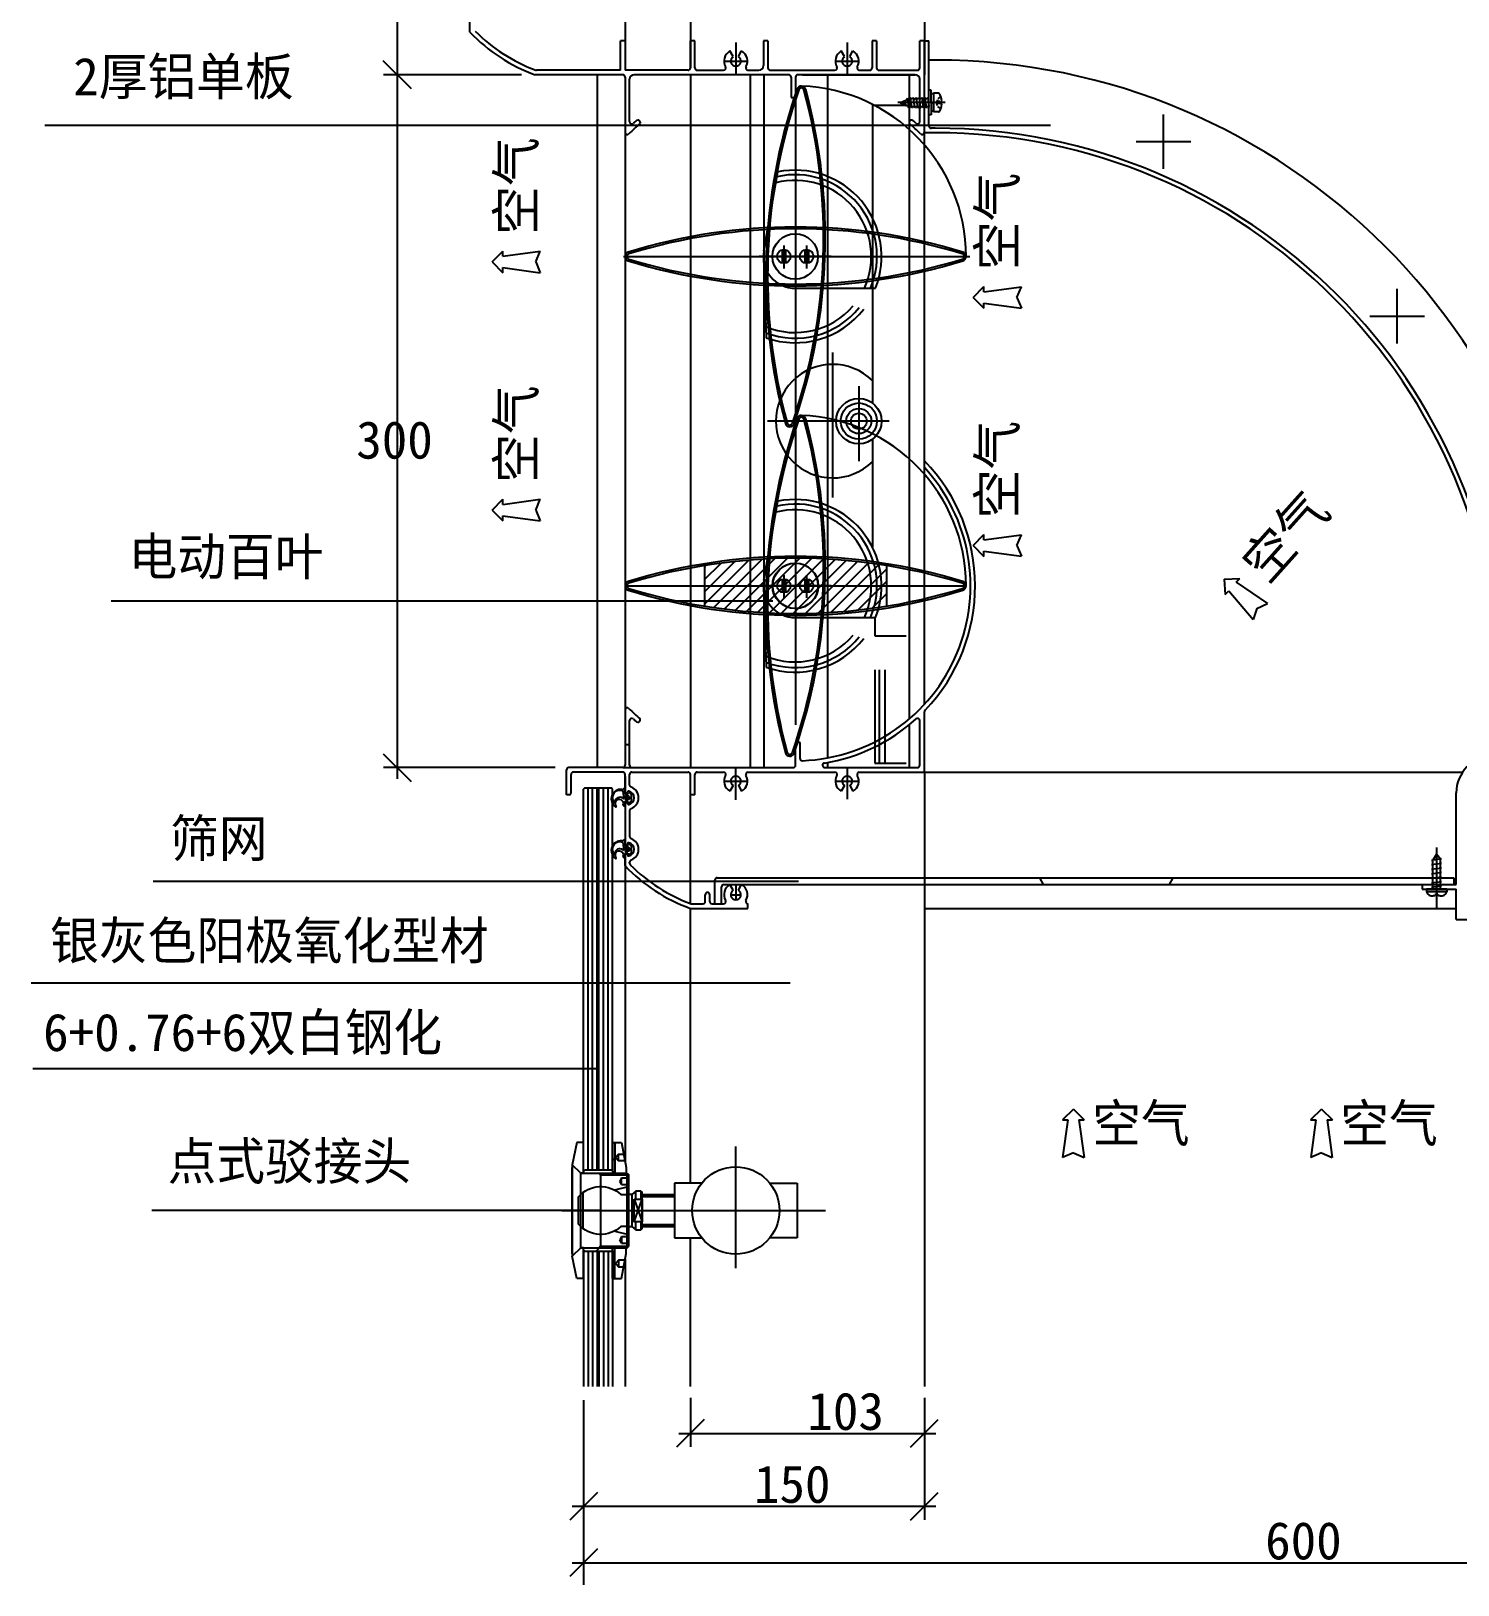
# Model space of a CAD drawing. Header units: metres. Extents: x 6409 to 8198, y 3492 to 5058.
# Drawn here: x 6409 to 7037, y 3493 to 4177 of the extents above; entities that cross this region are included whole.
import ezdxf

# ---------------------------------------------------------------- set-up
doc = ezdxf.new("R2010")
doc.units = ezdxf.units.M
for name, color, linetype in [('1', 1, 'Continuous'), ('10', 1, 'Continuous'), ('4', 4, 'Continuous'), ('6', 6, 'Continuous'), ('CASTFIX', 1, 'Continuous'), ('H', 4, 'Continuous'), ('点划线', 1, 'Continuous'), ('虚线', 5, 'Continuous')]:
    doc.layers.add(name, color=color, linetype=linetype)

# ---------------------------------------------------------------- blocks, each defined once
blk = doc.blocks.new('_ArchTick')
at = {"color": 0, "linetype": 'ByBlock'}
blk.add_lwpolyline([(-0.5, -0.5), (0.5, 0.5)], dxfattribs=at)

msp = doc.modelspace()

# ---------------------------------------------------------------- hatches: boundary and pattern name
h = msp.add_hatch()
h.set_pattern_fill('HEX', scale=15)
h.paths.add_polyline_path([(7034.8, 3801.24), (7034.8, 3804.24), (6710.47, 3804.24, 0.41), (6709.47, 3803.24), (6709.47, 3792.77), (6712.47, 3792.77), (6712.47, 3800.24, -0.41), (6713.47, 3801.24)])
at = {"layer": '1'}
h = msp.add_hatch(dxfattribs=at)
h.set_pattern_fill('ANSI31', scale=10)
h.paths.add_polyline_path([(6671.96, 3862.77), (6668.96, 3862.77, -0.41), (6669.96, 3861.77), (6669.96, 3857.77), (6672.96, 3857.77, -0.41), (6671.96, 3858.77)])
h = msp.add_hatch(dxfattribs=at)
h.set_pattern_fill('ANSI31', scale=10)
h.paths.add_polyline_path([(6671.96, 3857.51), (6668.96, 3857.51, -0.41), (6669.96, 3856.51), (6669.96, 3852.51), (6672.96, 3852.51, -0.41), (6671.96, 3853.51)])
h = msp.add_hatch(dxfattribs=at)
h.set_pattern_fill('ANSI38', scale=6)
h.paths.add_polyline_path([(6664.46, 3674.17), (6665.46, 3674.17), (6665.46, 3687.77), (6664.46, 3687.77)])
h = msp.add_hatch(dxfattribs=at)
h.set_pattern_fill('ANSI38', scale=6)
h.paths.add_polyline_path([(6651.7, 3674.17), (6651.7, 3675.67, 1), (6652.2, 3675.67), (6664.46, 3675.67), (6664.46, 3674.17)])
h = msp.add_hatch(dxfattribs=at)
h.set_pattern_fill('ANSI38', scale=6)
h.paths.add_polyline_path([(6651.7, 3641.37), (6651.7, 3639.87, -1), (6652.2, 3639.87), (6664.25, 3639.87), (6664.25, 3641.37)])
h = msp.add_hatch(dxfattribs=at)
h.set_pattern_fill('ANSI38', scale=6)
h.paths.add_polyline_path([(6664.46, 3627.77), (6665.46, 3627.77), (6665.46, 3641.37), (6664.46, 3641.37)])
h = msp.add_hatch(dxfattribs=at)
h.set_pattern_fill('ANSI38', scale=6)
h.paths.add_polyline_path([(6664.46, 3627.77), (6665.46, 3627.77), (6665.46, 3641.37), (6664.46, 3641.37)])
at = {"layer": 'H'}
h = msp.add_hatch(dxfattribs=at)
h.set_pattern_fill('ANSI31', scale=1.2)
h.paths.add_polyline_path([(6785, 3941.33, 0.05), (6745, 3944.97), (6745, 3932.77), (6785, 3932.77)])
h.paths.add_polyline_path([(6785, 3932.77), (6745, 3932.77), (6745, 3920.57, 0.05), (6785, 3924.2)])
h.paths.add_polyline_path([(6745, 3944.97, 0.05), (6705, 3941.33), (6705, 3932.77), (6745, 3932.77)])
h.paths.add_polyline_path([(6745, 3932.77), (6705, 3932.77), (6705, 3924.2, 0.05), (6745, 3920.57)])

# ---------------------------------------------------------------- linework, layer by layer
for p, q in [((6717.58, 4165.73), (6716.13, 4168.24)), ((6718.7, 4171.94), (6718.7, 4157.77)), ((6719.83, 4165.73), (6721.28, 4168.24)), ((6730.87, 4172.77), (6730.87, 4161.77)), ((6732.87, 4172.77), (6732.87, 4160.77)), ((6766.58, 4165.73), (6765.13, 4168.24)), ((6767.7, 4171.94), (6767.7, 4157.77)), ((6768.83, 4165.73), (6770.28, 4168.24)), ((6701.7, 4159.77), (6713.34, 4159.77)), ((6713.55, 4163.77), (6723.85, 4163.77)), ((6724.07, 4159.77), (6728.87, 4159.77)), ((6762.55, 4163.77), (6772.85, 4163.77)), ((6725, 4157.77), (6725, 3852.77)), ((6731, 4157.77), (6731, 3852.77)), ((6743, 4156.77), (6743, 4147.77)), ((6759, 4157.77), (6759, 3857.01)), ((6795, 4157.77), (6795, 3874.15)), ((6745, 4146.95), (6745, 3871.58)), ((6778.85, 4144.41), (6778.85, 4013.27)), ((6778.85, 4144.41), (6793.65, 4144.41)), ((6906.95, 4116.34), (6906.95, 4140.34)), ((6894.95, 4128.34), (6918.95, 4128.34)), ((6731.07, 4080.2), (6737.2, 4114.99)), ((6669.3, 4077.77), (6821.75, 4077.77)), ((6727.75, 4077.77), (6788.26, 4077.77)), ((6760.71, 4077.77), (6729, 4077.77)), ((6730.86, 4077.28), (6732.1, 4041.97)), ((6739.05, 4080.27), (6739.05, 4075.26)), ((6739.85, 4082.53), (6739.85, 4072.52)), ((6740.65, 4080.27), (6740.65, 4075.26)), ((6749.05, 4080.27), (6749.05, 4075.26)), ((6749.85, 4082.53), (6749.85, 4072.52)), ((6750.65, 4080.27), (6750.65, 4075.26)), ((6744.85, 4063.77), (6780.18, 4063.77)), ((7009.81, 4039.49), (7009.81, 4063.49)), ((6997.81, 4051.49), (7021.81, 4051.49)), ((6761.35, 3971.63), (6761.35, 4035.56)), ((6772.85, 4020.74), (6772.85, 3987.61)), ((6786.19, 4005.27), (6732.71, 4005.27)), ((6778.85, 3997.27), (6778.85, 3949.74)), ((6731.07, 3935.2), (6737.2, 3969.99)), ((6705, 3941.73), (6705, 3923.8)), ((6785, 3941.73), (6785, 3923.8)), ((6739.05, 3935.27), (6739.05, 3930.26)), ((6739.85, 3937.53), (6739.85, 3927.52)), ((6740.65, 3935.27), (6740.65, 3930.26)), ((6749.05, 3935.27), (6749.05, 3930.26)), ((6749.85, 3937.53), (6749.85, 3927.52)), ((6750.65, 3935.27), (6750.65, 3930.26)), ((6670, 3932.77), (6820, 3932.77)), ((6727.75, 3932.77), (6788.26, 3932.77)), ((6760.71, 3932.77), (6729, 3932.77)), ((6730.86, 3932.28), (6732.1, 3896.97)), ((6744.85, 3918.77), (6780.18, 3918.77)), ((6779.85, 3918.77), (6779.85, 3910.77)), ((6779.85, 3910.77), (6793.65, 3910.77)), ((6779.85, 3895.77), (6779.85, 3854.77)), ((6781.85, 3895.77), (6781.85, 3854.77)), ((6784.35, 3895.77), (6784.35, 3854.77)), ((6795, 3871.55), (6795, 3852.77)), ((6718.7, 3838.59), (6718.7, 3852.77)), ((6759, 3854.97), (6759, 3852.77)), ((6767.7, 3852.97), (6767.7, 3838.79)), ((6779.85, 3854.77), (6793.65, 3854.77)), ((6713.55, 3846.76), (6723.85, 3846.76)), ((6717.58, 3844.81), (6716.13, 3842.3)), ((6719.83, 3844.81), (6721.28, 3842.3)), ((6762.55, 3846.76), (6772.85, 3846.76)), ((6766.58, 3844.81), (6765.13, 3842.3)), ((6768.83, 3844.81), (6770.28, 3842.3)), ((6801.7, 3850.77), (7038.65, 3850.77)), ((6669.11, 3842.11), (6669.31, 3839.41)), ((6669.76, 3841.5), (6669.85, 3842.52)), ((6669.96, 3839.81), (6669.96, 3839.1)), ((6669.98, 3841.14), (6670.58, 3840.84)), ((6669.98, 3837.76), (6670.58, 3838.06)), ((6670.07, 3841.32), (6670.67, 3841.02)), ((6670.07, 3837.58), (6670.67, 3837.88)), ((6671.56, 3840.21), (6670.36, 3840.21)), ((6671.56, 3838.7), (6670.36, 3838.7)), ((6671.4, 3839.45), (6670.4, 3839.45)), ((6670.96, 3841.2), (6670.96, 3841.87)), ((6670.96, 3839.61), (6670.96, 3839.25)), ((6670.96, 3837.71), (6670.96, 3837.03)), ((6671.26, 3841.29), (6671.47, 3841.51)), ((6671.26, 3837.61), (6671.47, 3837.4)), ((6671.75, 3841.63), (6671.83, 3841.63)), ((6671.96, 3839.1), (6671.96, 3839.81)), ((6672.11, 3841.51), (6672.65, 3840.97)), ((6672.11, 3837.4), (6672.65, 3837.93)), ((6672.76, 3838.22), (6672.76, 3840.69)), ((6669.73, 3835.95), (6669.74, 3835.95)), ((6669.76, 3837.41), (6669.93, 3836.18)), ((6671.75, 3837.28), (6671.83, 3837.28)), ((6669.11, 3819.43), (6669.31, 3816.72)), ((6669.76, 3818.81), (6669.85, 3819.84)), ((6669.96, 3817.12), (6669.96, 3816.41)), ((6669.98, 3818.46), (6670.58, 3818.16)), ((6670.07, 3818.63), (6670.67, 3818.33)), ((6671.56, 3817.52), (6670.36, 3817.52)), ((6670.96, 3818.51), (6670.96, 3819.18)), ((6671.26, 3818.61), (6671.47, 3818.82)), ((6671.75, 3818.94), (6671.83, 3818.94)), ((6671.96, 3816.41), (6671.96, 3817.12)), ((6672.11, 3818.82), (6672.65, 3818.29)), ((6672.76, 3815.53), (6672.76, 3818)), ((6669.73, 3813.27), (6669.74, 3813.27)), ((6669.76, 3814.72), (6669.93, 3813.49)), ((6669.96, 3809.48), (6669.96, 3814.72)), ((6669.98, 3815.08), (6670.58, 3815.38)), ((6670.07, 3814.9), (6670.67, 3815.2)), ((6671.56, 3816.01), (6670.36, 3816.01)), ((6671.4, 3816.77), (6670.4, 3816.77)), ((6670.96, 3816.92), (6670.96, 3816.57)), ((6670.96, 3815.02), (6670.96, 3814.35)), ((6671.26, 3814.92), (6671.47, 3814.71)), ((6671.75, 3814.59), (6671.83, 3814.59)), ((6671.96, 3810.7), (6671.96, 3811.14)), ((6672.11, 3814.71), (6672.65, 3815.25)), ((6710.47, 3804.24), (7034.8, 3804.24)), ((7034.8, 3804.24), (7034.8, 3801.24)), ((6705.26, 3793.77), (6705.26, 3796.77)), ((6707.26, 3793.77), (6707.26, 3796.77)), ((6709.47, 3792.77), (6709.47, 3803.24)), ((6712.47, 3792.77), (6712.47, 3800.24)), ((6713.47, 3801.24), (7035.8, 3801.24)), ((6717.58, 3798.73), (6716.13, 3801.24)), ((6716.45, 3796.77), (6720.96, 3796.77)), ((6718.7, 3801.24), (6718.7, 3794.52)), ((6719.83, 3798.73), (6721.28, 3801.24)), ((7020.8, 3801.24), (7020.8, 3799.24)), ((7020.8, 3799.24), (7035.8, 3799.24)), ((6708.26, 3792.77), (6713.34, 3792.77)), ((6724.07, 3790.77), (6724.07, 3792.77)), ((6801.7, 3790.77), (7035.8, 3790.77))]:
    msp.add_line(p, q)
for points in [[(6749.48, 4151.28, 0.74), (6745.66, 4151.42, 0.15), (6740.52, 4004.25, 0.74), (6744.34, 4004.11, 0.15)], [(6748.71, 4151.08, 0.74), (6746.42, 4151.16, 0.15), (6741.3, 4004.46, 0.74), (6743.59, 4004.38, 0.15)], [(6818.63, 4075.85, 0.74), (6818.63, 4079.68, 0.15), (6671.37, 4079.68, 0.74), (6671.37, 4075.85, 0.15)], [(6818.4, 4076.62, 0.74), (6818.4, 4078.91, 0.15), (6671.61, 4078.91, 0.74), (6671.61, 4076.62, 0.15)], [(6749.48, 4006.28, 0.74), (6745.66, 4006.42, 0.15), (6740.52, 3859.25, 0.74), (6744.34, 3859.11, 0.15)], [(6748.71, 4006.08, 0.74), (6746.42, 4006.16, 0.15), (6741.3, 3859.46, 0.74), (6743.59, 3859.38, 0.15)], [(6818.63, 3930.85, 0.74), (6818.63, 3934.68, 0.15), (6671.37, 3934.68, 0.74), (6671.37, 3930.85, 0.15)], [(6818.4, 3931.62, 0.74), (6818.4, 3933.91, 0.15), (6671.61, 3933.91, 0.74), (6671.61, 3931.62, 0.15)]]:
    msp.add_lwpolyline(points, format="xyb", close=True)
for centre, radius in [((6744.85, 4077.77), 10), ((6739.85, 4077.77), 3), ((6749.85, 4077.77), 3), ((6772.85, 4005.27), 10), ((6772.85, 4005.27), 8), ((6772.85, 4005.27), 5.5), ((6772.85, 4005.27), 3.5), ((6744.85, 3932.77), 10), ((6745, 3932.77), 10), ((6739.85, 3932.77), 3), ((6749.85, 3932.77), 3)]:
    msp.add_circle(centre, radius)
for centre, radius, start, end in [((6718.7, 4163.77), 5.15, 120, 209.29), ((6718.7, 4163.77), 5.15, 330.71, 60), ((6767.7, 4163.77), 5.15, 120, 209.29), ((6767.7, 4163.77), 5.15, 330.71, 60), ((6713.34, 4160.77), 1, 270, 29.29), ((6718.7, 4163.77), 2.25, 120, 60), ((6724.07, 4160.77), 1, 150.71, 270), ((6728.87, 4161.77), 2, 270, 0), ((6762.34, 4160.77), 1, 270, 29.29), ((6767.7, 4163.77), 2.25, 120, 60), ((6773.07, 4160.77), 1, 150.71, 270), ((6744.85, 4077.77), 33.5, 335.3, 104.7), ((6744.85, 4077.77), 36, 337.11, 102.89), ((6744.85, 4077.77), 38, 338.38, 101.62), ((6744.85, 4077.77), 14, 170, 270), ((6739.85, 4077.77), 2.63, 72.27, 107.73), ((6749.85, 4077.77), 2.63, 72.27, 107.73), ((6739.85, 4077.77), 2.63, 252.27, 287.73), ((6749.85, 4077.77), 2.63, 252.27, 287.73), ((6744.85, 4077.77), 33.5, 247.3, 319.53), ((6744.85, 4077.77), 36, 249.11, 321.28), ((6744.85, 4077.77), 38, 250.38, 322.5), ((6761.35, 4005.27), 25, 45.57, 314.43), ((6744.85, 3932.77), 36, 337.11, 102.89), ((6744.85, 3932.77), 38, 338.38, 101.62), ((6744.85, 3932.77), 33.5, 335.3, 104.7), ((6744.85, 3932.77), 14, 170, 270), ((6739.85, 3932.77), 2.63, 72.27, 107.73), ((6749.85, 3932.77), 2.63, 72.27, 107.73), ((6739.85, 3932.77), 2.63, 252.27, 287.73), ((6749.85, 3932.77), 2.63, 252.27, 287.73), ((6744.85, 3932.77), 33.5, 247.3, 319.53), ((6744.85, 3932.77), 36, 249.11, 321.28), ((6744.85, 3932.77), 38, 250.38, 322.5), ((6713.34, 3849.77), 1, 330.71, 90), ((6718.7, 3846.76), 5.15, 150.71, 240), ((6718.7, 3846.76), 2.25, 300, 240), ((6718.7, 3846.76), 5.15, 300, 29.29), ((6724.07, 3849.77), 1, 90, 209.29), ((6762.34, 3849.77), 1, 330.71, 90), ((6767.7, 3846.76), 5.15, 150.71, 240), ((6767.7, 3846.76), 2.25, 300, 240), ((6767.7, 3846.76), 5.15, 300, 29.29), ((6773.07, 3849.77), 1, 90, 209.29), ((6668.11, 3838.97), 4.21, 84.47, 236.7), ((6667.66, 3839.42), 3.31, 68.68, 216.46), ((6667.64, 3837.39), 2.29, 53.9, 177.24), ((6667.41, 3836.92), 1.81, 343.01, 224.24), ((6668.69, 3843.62), 0.5, 248.87, 320.91), ((6668.61, 3842.08), 0.5, 4.16, 59.83), ((6669.11, 3839.39), 0.2, 233.14, 4.16), ((6669.47, 3842.99), 0.51, 329.98, 140.91), ((6670.16, 3841.5), 0.4, 180, 243.43), ((6670.16, 3837.41), 0.4, 116.57, 180), ((6670.34, 3842.48), 0.5, 149.98, 175.34), ((6670.16, 3841.5), 0.2, 180, 243.43), ((6670.36, 3839.81), 0.4, 90, 180), ((6670.36, 3839.1), 0.4, 180, 270), ((6670.76, 3841.2), 0.4, 243.43, 346.52), ((6670.76, 3837.71), 0.4, 13.48, 116.57), ((6670.76, 3841.2), 0.2, 243.43, 0), ((6670.76, 3837.71), 0.2, 0, 116.57), ((6671.46, 3841.87), 0.5, 78.32, 180), ((6671.54, 3841.01), 0.4, 135.38, 166.52), ((6671.54, 3837.89), 0.4, 193.48, 224.62), ((6671.75, 3841.23), 0.4, 90, 135.38), ((6670.96, 3839.45), 2.97, 281.68, 78.32), ((6671.56, 3839.81), 0.4, 0, 90), ((6671.56, 3839.1), 0.4, 270, 0), ((6671.83, 3841.23), 0.4, 44.98, 90), ((6670.96, 3839.45), 4.97, 289.58, 70.42), ((6672.36, 3840.69), 0.4, 0, 44.98), ((6672.36, 3838.22), 0.4, 315.02, 0), ((6665.17, 3837.55), 0.2, 209.79, 344.13), ((6665.92, 3835.61), 0.2, 233.32, 12.87), ((6669.57, 3836.35), 0.43, 175.53, 292.18), ((6669.73, 3836.15), 0.2, 270, 7.84), ((6670.16, 3837.41), 0.2, 116.57, 180), ((6671.46, 3837.03), 0.5, 180, 281.68), ((6671.75, 3837.68), 0.4, 224.62, 270), ((6671.83, 3837.68), 0.4, 270, 315.02), ((6672.96, 3833.83), 1, 109.58, 180), ((6668.11, 3816.28), 4.21, 84.47, 236.7), ((6667.66, 3816.73), 3.31, 68.68, 216.46), ((6668.69, 3820.93), 0.5, 248.87, 320.91), ((6668.61, 3819.39), 0.5, 4.16, 59.83), ((6669.47, 3820.3), 0.51, 329.98, 140.91), ((6670.16, 3818.81), 0.4, 180, 243.43), ((6670.34, 3819.8), 0.5, 149.98, 175.34), ((6670.16, 3818.81), 0.2, 180, 243.43), ((6670.36, 3817.12), 0.4, 90, 180), ((6670.76, 3818.51), 0.4, 243.43, 346.52), ((6670.76, 3818.51), 0.2, 243.43, 0), ((6671.46, 3819.18), 0.5, 78.32, 180), ((6671.54, 3818.33), 0.4, 135.38, 166.52), ((6671.75, 3818.54), 0.4, 90, 135.38), ((6670.96, 3816.77), 2.97, 281.68, 78.32), ((6671.56, 3817.12), 0.4, 0, 90), ((6671.83, 3818.54), 0.4, 44.98, 90), ((6670.96, 3816.77), 4.97, 289.58, 70.42), ((6672.36, 3818), 0.4, 0, 44.98), ((6665.17, 3814.86), 0.2, 209.79, 344.13), ((6667.64, 3814.7), 2.29, 53.9, 177.24), ((6667.41, 3814.23), 1.81, 343.01, 224.24), ((6665.92, 3812.92), 0.2, 233.32, 12.87), ((6669.11, 3816.71), 0.2, 233.14, 4.16), ((6669.57, 3813.67), 0.43, 175.53, 292.18), ((6669.73, 3813.47), 0.2, 270, 7.84), ((6670.16, 3814.72), 0.4, 116.57, 180), ((6670.36, 3816.41), 0.4, 180, 270), ((6670.16, 3814.72), 0.2, 116.57, 180), ((6670.76, 3815.02), 0.4, 13.48, 116.57), ((6670.76, 3815.02), 0.2, 0, 116.57), ((6671.46, 3814.35), 0.5, 180, 281.68), ((6671.54, 3815.21), 0.4, 193.48, 224.62), ((6671.75, 3814.99), 0.4, 224.62, 270), ((6671.56, 3816.41), 0.4, 270, 0), ((6671.83, 3814.99), 0.4, 270, 315.02), ((6672.96, 3811.14), 1, 109.58, 180), ((6672.36, 3815.53), 0.4, 315.02, 0), ((6710.47, 3803.24), 1, 90, 180), ((6706.26, 3796.77), 1, 90, 180), ((6706.26, 3796.77), 1, 0, 90), ((6713.47, 3800.24), 1, 90, 180), ((6718.7, 3796.77), 5.15, 120, 209.29), ((6718.7, 3796.77), 2.25, 120, 60), ((6718.7, 3796.77), 5.15, 330.71, 60), ((6704.26, 3793.77), 1, 270, 0), ((6708.26, 3793.77), 1, 180, 270), ((6713.34, 3793.77), 1, 270, 29.29), ((6724.07, 3793.77), 1, 150.71, 270)]:
    msp.add_arc(centre, radius, start, end)
at = {"layer": '1'}
for p, q in [((6669.96, 4355.77), (6669.96, 4159.77)), ((6698.7, 4354.77), (6698.7, 4160.77)), ((6801.7, 4337.77), (6801.7, 4174.77)), ((6601.7, 4176.48), (6601.7, 4247.77)), ((6801.7, 4174.77), (6801.7, 4157.77)), ((6669.96, 4172.77), (6667.96, 4172.77)), ((6667.96, 4159.77), (6667.96, 4172.77)), ((6700.7, 4172.77), (6698.7, 4172.77)), ((6732.87, 4172.77), (6730.87, 4172.77)), ((6780.7, 4172.77), (6778.7, 4172.77)), ((6801.7, 4172.77), (6799.7, 4172.77)), ((6799.7, 4160.77), (6799.7, 4172.77)), ((6801.7, 4172.77), (6803.7, 4172.77)), ((6801.7, 4117.77), (6801.7, 4172.77)), ((6801.7, 4157.77), (6801.7, 4172.77)), ((6803.7, 4135.23), (6803.7, 4172.77)), ((6667.96, 4159.77), (6630.98, 4159.77)), ((6697.7, 4159.77), (6669.96, 4159.77)), ((6733.87, 4159.77), (6762.34, 4159.77)), ((6773.07, 4159.77), (6777.7, 4159.77)), ((6781.7, 4159.77), (6798.7, 4159.77)), ((6806.46, 4164.23), (6803.7, 4164.23)), ((6668.96, 4157.77), (6630.44, 4157.77)), ((6669.96, 4156.77), (6669.96, 3861.76)), ((6671.96, 4137.12), (6671.96, 4155.77)), ((6742, 4157.77), (6673.96, 4157.77)), ((6742, 4157.77), (6673.96, 4157.77)), ((6698.7, 4157.77), (6698.7, 3852.77)), ((6745, 4156.77), (6745, 4149.49)), ((6797.7, 4157.77), (6746, 4157.77)), ((6748, 4157.77), (6797.7, 4157.77)), ((6799.7, 4137.12), (6799.7, 4155.77)), ((6801.7, 3880.61), (6801.7, 4157.77)), ((6743, 4147.77), (6744.43, 4147.77)), ((6745, 4149.49), (6744.43, 4147.77)), ((6676.66, 4136.84), (6676.66, 4136.38)), ((6795, 4136.84), (6795, 4136.38)), ((6806.46, 4132.23), (6801.7, 4132.23)), ((6806.46, 4134.23), (6804.7, 4134.23)), ((6611.4, 4075.34), (6616.19, 4080.14)), ((6616.19, 4077.83), (6616.19, 4080.14)), ((6616.19, 4077.83), (6632.64, 4080.06)), ((6630.66, 4075.34), (6632.64, 4080.06)), ((6611.4, 4075.34), (6616.19, 4070.55)), ((6616.19, 4070.55), (6616.19, 4072.86)), ((6616.19, 4072.86), (6632.64, 4070.62)), ((6630.66, 4075.34), (6632.64, 4070.62)), ((6823.13, 4059.75), (6827.93, 4064.55)), ((6827.93, 4062.24), (6827.93, 4064.55)), ((6827.93, 4062.24), (6844.38, 4064.47)), ((6842.4, 4059.75), (6844.38, 4064.47)), ((6823.13, 4059.75), (6827.93, 4054.96)), ((6827.93, 4057.27), (6844.38, 4055.03)), ((6827.93, 4054.96), (6827.93, 4057.27)), ((6842.4, 4059.75), (6844.38, 4055.03)), ((6611.4, 3966.13), (6616.19, 3970.93)), ((6616.19, 3968.62), (6616.19, 3970.93)), ((6616.19, 3968.62), (6632.64, 3970.85)), ((6630.66, 3966.13), (6632.64, 3970.85)), ((6611.4, 3966.13), (6616.19, 3961.34)), ((6616.19, 3961.34), (6616.19, 3963.65)), ((6616.19, 3963.65), (6632.64, 3961.41)), ((6630.66, 3966.13), (6632.64, 3961.41)), ((6823.13, 3950.54), (6827.93, 3955.34)), ((6827.93, 3953.03), (6827.93, 3955.34)), ((6827.93, 3953.03), (6844.38, 3955.26)), ((6842.4, 3950.54), (6844.38, 3955.26)), ((6823.13, 3950.54), (6827.93, 3945.75)), ((6827.93, 3948.06), (6844.38, 3945.82)), ((6827.93, 3945.75), (6827.93, 3948.06)), ((6842.4, 3950.54), (6844.38, 3945.82)), ((6933.72, 3935.68), (6940.49, 3936.06)), ((6933.72, 3935.68), (6934.1, 3928.91)), ((6938.95, 3934.34), (6940.49, 3936.06)), ((6938.95, 3934.34), (6952.7, 3925.04)), ((6934.1, 3928.91), (6935.64, 3930.63)), ((6935.64, 3930.63), (6946.41, 3918)), ((6948.08, 3922.84), (6946.41, 3918)), ((6948.08, 3922.84), (6952.7, 3925.04)), ((6671.96, 3853.77), (6671.96, 3873.41)), ((6676.66, 3873.69), (6676.66, 3874.15)), ((6799.7, 3853.77), (6799.7, 3873.41)), ((6801.7, 3850.77), (6801.7, 3877.29)), ((6669.96, 3862.77), (6669.96, 3853.77)), ((6671.96, 3862.77), (6669.96, 3862.77)), ((6745, 3861.04), (6746, 3863.77)), ((6745, 3853.77), (6745, 3861.04)), ((6747, 3863.77), (6745.91, 3863.77)), ((6747, 3856.78), (6747, 3863.77)), ((6644.2, 3840.77), (6644.2, 3851.77)), ((6668.96, 3852.77), (6645.2, 3852.77)), ((6668.96, 3852.77), (6672.96, 3852.77)), ((6672.96, 3852.77), (6698.7, 3852.77)), ((6698.7, 3852.77), (6744, 3852.77)), ((6757.87, 3852.77), (6798.7, 3852.77)), ((6646.2, 3841.77), (6646.2, 3849.77)), ((6668.96, 3850.77), (6647.2, 3850.77)), ((6669.96, 3843.77), (6669.96, 3849.77)), ((6669.96, 3843.77), (6669.96, 3848.77)), ((6669.96, 3848.77), (6669.96, 3841.15)), ((6671.96, 3845.08), (6671.96, 3849.77)), ((6672.96, 3850.77), (6697.7, 3850.77)), ((6698.7, 3792.9), (6698.7, 3849.77)), ((6701.7, 3850.77), (6713.34, 3850.77)), ((6724.07, 3850.77), (6762.34, 3850.77)), ((6773.07, 3850.77), (6801.7, 3850.77)), ((6801.7, 3850.77), (6801.7, 3580.22)), ((6645.2, 3840.77), (6644.2, 3840.77)), ((6669.96, 3843.77), (6669.96, 3841.15)), ((6669.96, 3837.75), (6669.96, 3831.81)), ((6669.96, 3837.75), (6669.96, 3818.81)), ((6700.7, 3840.77), (6698.7, 3840.77)), ((7035.8, 3801.24), (7035.8, 3841.61)), ((6671.96, 3833.83), (6671.96, 3822.39)), ((6669.96, 3814.72), (6669.96, 3679.16)), ((6706.26, 3797.77), (6706.26, 3797.77)), ((7035.8, 3785.85), (7035.8, 3799.24)), ((6698.7, 3790.77), (6724.07, 3790.77)), ((6698.7, 3669.77), (6698.7, 3790.77)), ((6699.06, 3792.77), (6704.26, 3792.77)), ((7035.8, 3785.85), (7050.65, 3785.85)), ((6867.27, 3702.42), (6862.47, 3697.62)), ((6867.27, 3702.42), (6872.06, 3697.62)), ((6976.48, 3702.42), (6971.68, 3697.62)), ((6976.48, 3702.42), (6981.27, 3697.62)), ((6862.47, 3697.62), (6864.78, 3697.62)), ((6864.78, 3697.62), (6862.55, 3681.17)), ((6869.75, 3697.62), (6871.99, 3681.17)), ((6869.75, 3697.62), (6872.06, 3697.62)), ((6971.68, 3697.62), (6973.99, 3697.62)), ((6973.99, 3697.62), (6971.76, 3681.17)), ((6978.97, 3697.62), (6981.2, 3681.17)), ((6978.97, 3697.62), (6981.27, 3697.62)), ((6867.27, 3683.15), (6862.55, 3681.17)), ((6867.27, 3683.15), (6871.99, 3681.17)), ((6976.48, 3683.15), (6971.76, 3681.17)), ((6976.48, 3683.15), (6981.2, 3681.17)), ((6698.7, 3580.22), (6698.7, 3645.77)), ((6669.96, 3636.37), (6669.96, 3580.22))]:
    msp.add_line(p, q, dxfattribs=at)
msp.add_circle((6718.7, 3657.77), 19.21, dxfattribs=at)
for centre, radius, start, end in [((6656.17, 4228.7), 75.46, 223.8, 250.07), ((6656.17, 4228.7), 73.46, 224.74, 249.65), ((6630.98, 4160.77), 1, 249.65, 270), ((6697.7, 4160.77), 1, 270, 0), ((6701.7, 4160.77), 1, 180, 270), ((6733.87, 4160.77), 1, 180, 270), ((6777.7, 4160.77), 1, 270, 0), ((6781.7, 4160.77), 1, 180, 270), ((6798.7, 4160.77), 1, 270, 0), ((6806.46, 3884.23), 280, 0, 90), ((6668.96, 4156.77), 1, 0, 90), ((6673.96, 4155.77), 2, 90, 180), ((6742, 4156.77), 1, 0, 90), ((6746, 4156.77), 1, 90, 180), ((6745, 4077.77), 75.04, 0, 88), ((6797.7, 4155.77), 2, 0, 90), ((6670.96, 4132.43), 1, 180, 315.54), ((6726.66, 4077.77), 77.04, 130.47, 135.54), ((6672.96, 4137.12), 1, 180, 312.14), ((6726.66, 4077.77), 79.04, 130.81, 132.14), ((6675.66, 4136.84), 1, 0, 130.81), ((6796, 4136.84), 1, 49.19, 180), ((6745, 4077.77), 77.04, 44.46, 49.53), ((6745, 4077.77), 79.04, 47.86, 49.19), ((6798.7, 4137.12), 1, 227.86, 0), ((6800.7, 4132.43), 1, 224.46, 0), ((6804.7, 4135.23), 1, 180, 270), ((6806.46, 3884.23), 250, 0, 90), ((6806.46, 3884.23), 248, 0, 90), ((6745, 3932.77), 75.04, 0, 88), ((6745, 3932.77), 77.04, 272.26, 42.61), ((6745, 3932.77), 79.04, 316.13, 44.17), ((6670.96, 3878.1), 1, 44.46, 180), ((6726.66, 3932.77), 77.04, 224.46, 229.53), ((6672.96, 3873.41), 1, 47.86, 180), ((6726.66, 3932.77), 79.04, 227.86, 229.19), ((6675.66, 3873.69), 1, 229.19, 0), ((6745, 3932.77), 79.04, 279.25, 312.14), ((6798.7, 3873.41), 1, 0, 132.14), ((6802.7, 3877.29), 1, 136.13, 180), ((6645.2, 3851.77), 1, 90, 180), ((6668.96, 3853.77), 1, 270, 0), ((6672.96, 3853.77), 1, 180, 270), ((6744, 3853.77), 1, 270, 0), ((6748, 3856.78), 1, 180, 272.26), ((6757.87, 3853.77), 1, 99.25, 270), ((6798.7, 3853.77), 1, 270, 0), ((7051.96, 3841.61), 16.16, 90, 180), ((6647.2, 3849.77), 1, 90, 180), ((6668.96, 3849.77), 1, 0, 90), ((6672.96, 3849.77), 1, 90, 180), ((6672.96, 3845.08), 1, 180, 250.42), ((6697.7, 3849.77), 1, 0, 90), ((6701.7, 3849.77), 1, 90, 180), ((6645.2, 3841.77), 1, 270, 0), ((6672.96, 3822.39), 1, 180, 250.42), ((6672.96, 3810.7), 1, 180, 224.74), ((6724.43, 3861.7), 75.46, 223.8, 250.07), ((6724.43, 3861.7), 73.46, 224.74, 249.79)]:
    msp.add_arc(centre, radius, start, end, dxfattribs=at)
at = {"layer": '10'}
for p, q in [((6569.66, 4362.77), (6569.66, 4152.77)), ((6569.66, 4162.77), (6569.66, 3847.77)), ((6624.44, 4157.77), (6563.66, 4157.77)), ((6624.44, 4157.77), (6563.66, 4157.77)), ((6857.17, 4135.42), (6414.61, 4135.42)), ((6735.01, 3926), (6443.79, 3926)), ((6639.2, 3852.77), (6563.66, 3852.77)), ((6746.24, 3802.64), (6462.23, 3802.64)), ((6742.58, 3757.86), (6408.53, 3757.86)), ((6657.7, 3720.12), (6409.23, 3720.12)), ((6659.15, 3657.77), (6461.72, 3657.77)), ((6651.7, 3574.29), (6651.7, 3492.93)), ((6651.7, 3574.29), (6651.7, 3521.55)), ((6698.7, 3575.36), (6698.7, 3553.66)), ((6801.7, 3575.36), (6801.7, 3553.66)), ((6801.7, 3574.29), (6801.7, 3521.55)), ((6693.7, 3559.66), (6806.7, 3559.66)), ((6646.7, 3527.55), (6806.7, 3527.55)), ((6646.7, 3502.67), (7256.7, 3502.67))]:
    msp.add_line(p, q, dxfattribs=at)
at = {"layer": '4'}
for p, q in [((6698.7, 4160.77), (6698.7, 4172.77)), ((6700.7, 4160.77), (6700.7, 4172.77)), ((6778.7, 4172.77), (6778.7, 4160.77)), ((6780.7, 4172.77), (6780.7, 4160.77)), ((6657.7, 4157.77), (6657.7, 3852.77)), ((6698.7, 3840.77), (6698.7, 3849.77)), ((6700.7, 3840.77), (6700.7, 3849.77)), ((6651.7, 3674.17), (6651.7, 3843.27)), ((6653.7, 3675.67), (6653.7, 3843.77)), ((6655.7, 3675.67), (6655.7, 3843.77)), ((6657.7, 3675.67), (6657.7, 3843.77)), ((6658.46, 3675.67), (6658.46, 3843.77)), ((6660.46, 3675.67), (6660.46, 3843.77)), ((6662.46, 3675.67), (6662.46, 3843.77)), ((6664.46, 3675.67), (6664.46, 3843.27)), ((6648.75, 3687.77), (6646.75, 3677.94)), ((6651.7, 3687.77), (6648.75, 3687.77)), ((6651.7, 3675.67), (6651.7, 3687.77)), ((6664.46, 3687.77), (6664.46, 3674.17)), ((6664.46, 3687.77), (6668.41, 3687.77)), ((6665.46, 3687.77), (6665.46, 3674.17)), ((6668.41, 3687.77), (6670.41, 3676.67)), ((6650.52, 3674.17), (6646.75, 3677.94)), ((6650.52, 3674.17), (6646.75, 3677.94)), ((6646.75, 3677.94), (6646.75, 3637.59)), ((6646.75, 3677.94), (6646.75, 3637.59)), ((6646.75, 3638.87), (6646.75, 3676.67)), ((6650.52, 3674.17), (6670.96, 3674.17)), ((6651.7, 3674.17), (6650.52, 3674.17)), ((6651.7, 3675.67), (6651.7, 3674.17)), ((6652.2, 3675.67), (6664.46, 3675.67)), ((6664.46, 3675.67), (6664.46, 3674.17)), ((6670.41, 3676.67), (6670.41, 3674.17)), ((6670.96, 3674.17), (6671.46, 3673.67)), ((6671.46, 3673.67), (6671.46, 3641.87)), ((6703.7, 3669.77), (6691.7, 3669.77)), ((6691.7, 3669.77), (6691.7, 3645.77)), ((6733.7, 3669.77), (6745.7, 3669.77)), ((6745.7, 3669.77), (6745.7, 3645.77)), ((6672.96, 3664.77), (6672.96, 3650.77)), ((6677.46, 3664.77), (6691.7, 3664.77)), ((6677.46, 3650.77), (6691.7, 3650.77)), ((6650.52, 3641.37), (6646.75, 3637.59)), ((6650.52, 3641.37), (6646.75, 3637.59)), ((6650.52, 3641.37), (6670.96, 3641.37)), ((6650.52, 3641.37), (6651.7, 3641.37)), ((6651.7, 3641.37), (6650.52, 3641.37)), ((6651.7, 3639.87), (6651.7, 3641.37)), ((6651.7, 3627.77), (6651.7, 3640.07)), ((6651.7, 3640.07), (6651.7, 3580.22)), ((6652.2, 3639.87), (6664.46, 3639.87)), ((6653.7, 3639.87), (6653.7, 3580.22)), ((6655.7, 3639.87), (6655.7, 3580.22)), ((6657.7, 3639.87), (6657.7, 3580.22)), ((6658.46, 3639.87), (6658.46, 3580.22)), ((6660.46, 3639.87), (6660.46, 3580.22)), ((6662.46, 3639.87), (6662.46, 3580.22)), ((6664.46, 3639.87), (6664.46, 3641.37)), ((6664.46, 3627.77), (6664.46, 3641.37)), ((6664.46, 3627.77), (6664.46, 3641.37)), ((6664.46, 3640.07), (6664.46, 3580.22)), ((6665.46, 3627.77), (6665.46, 3641.37)), ((6670.41, 3638.87), (6670.41, 3641.37)), ((6670.96, 3641.37), (6671.46, 3641.87)), ((6691.7, 3645.77), (6703.7, 3645.77)), ((6745.7, 3645.77), (6733.7, 3645.77)), ((6648.75, 3627.77), (6646.75, 3637.59)), ((6668.41, 3627.77), (6670.41, 3638.87)), ((6651.7, 3627.77), (6648.75, 3627.77)), ((6664.46, 3627.77), (6668.41, 3627.77))]:
    msp.add_line(p, q, dxfattribs=at)
for points in [[(6651.7, 3843.27), (6652.2, 3843.77), (6663.96, 3843.77), (6664.46, 3843.27)], [(6651.7, 3843.27), (6652.2, 3843.77), (6663.96, 3843.77), (6664.46, 3843.27)], [(6671.46, 3650.77), (6672.96, 3650.77), (6674.66, 3649.27), (6676.96, 3649.27), (6677.46, 3649.77), (6677.46, 3665.77), (6676.96, 3666.27), (6674.66, 3666.27), (6672.96, 3664.77), (6671.46, 3664.77)]]:
    msp.add_lwpolyline(points, dxfattribs=at)
msp.add_lwpolyline([(6673.96, 3662.77), (6677.46, 3662.77), (6677.46, 3652.77), (6673.96, 3652.77)], close=True, dxfattribs=at)
for centre, start, end in [((6651.95, 3675.67), 180, 0), ((6651.95, 3639.87), 0, 180)]:
    msp.add_arc(centre, 0.25, start, end, dxfattribs=at)
at = {"layer": '6'}
for p, q in [((6667.11, 3679.62), (6667.11, 3682.62)), ((6718.7, 3632.32), (6718.7, 3686)), ((6650.52, 3641.37), (6650.52, 3674.17)), ((6659.15, 3673.46), (6659.15, 3642.07)), ((6670.96, 3641.37), (6670.96, 3674.17)), ((6665.4, 3666.8), (6671.46, 3668.3)), ((6668.46, 3672.17), (6667.6, 3670.67)), ((6668.46, 3669.17), (6667.6, 3670.67)), ((6668.46, 3669.17), (6668.46, 3672.17)), ((6668.46, 3672.17), (6671.46, 3672.17)), ((6668.46, 3669.17), (6671.46, 3669.17)), ((6651.52, 3649.77), (6651.52, 3665.77)), ((6673.96, 3652.77), (6677.46, 3662.77)), ((6673.96, 3662.77), (6677.46, 3652.77)), ((6674.66, 3662.77), (6674.66, 3666.27)), ((6676.96, 3666.27), (6676.96, 3662.77)), ((6677.46, 3663.97), (6691.7, 3663.97)), ((6642.19, 3657.77), (6758.17, 3657.77)), ((6665.4, 3648.73), (6671.46, 3647.23)), ((6668.46, 3646.37), (6667.6, 3644.87)), ((6668.46, 3646.37), (6671.46, 3646.37)), ((6668.46, 3646.37), (6668.46, 3643.37)), ((6674.66, 3649.27), (6674.66, 3652.77)), ((6676.96, 3652.77), (6676.96, 3649.27)), ((6677.46, 3651.57), (6691.7, 3651.57)), ((6668.46, 3643.37), (6667.6, 3644.87)), ((6668.46, 3643.37), (6671.46, 3643.37)), ((6667.11, 3635.91), (6667.11, 3632.91))]:
    msp.add_line(p, q, dxfattribs=at)
for points in [[(6669.88, 3679.62), (6667.11, 3679.62), (6665.8, 3681.12), (6667.11, 3682.62), (6669.34, 3682.62)], [(6658.75, 3674.17), (6659.15, 3673.46), (6671.46, 3673.46)], [(6658.75, 3641.37), (6659.15, 3642.07), (6671.46, 3642.07)], [(6669.88, 3635.91), (6667.11, 3635.91), (6665.8, 3634.41), (6667.11, 3632.91), (6669.34, 3632.91)]]:
    msp.add_lwpolyline(points, dxfattribs=at)
msp.add_lwpolyline([(6671.46, 3650.77), (6668.13, 3650.77, -0.43), (6649.52, 3651.69), (6649.52, 3663.84, -0.43), (6668.13, 3664.77), (6671.46, 3664.77)], format="xyb", dxfattribs=at)
at = {"layer": 'CASTFIX'}
for p, q in [((7027.18, 3817.57), (7027.18, 3790.91)), ((7029.38, 3812.51), (7024.87, 3811.9)), ((7029.38, 3810.51), (7024.87, 3809.9)), ((7027.18, 3814.66), (7025.43, 3811.97)), ((7025.43, 3799.24), (7025.43, 3811.97)), ((7028.93, 3812.45), (7027.18, 3814.66)), ((7028.93, 3799.24), (7028.93, 3812.45)), ((7029.38, 3808.51), (7024.87, 3807.9)), ((7029.38, 3806.51), (7024.87, 3805.9)), ((7029.38, 3804.51), (7024.87, 3803.9)), ((7022.68, 3799.24), (7022.68, 3797.99)), ((7031.68, 3799.24), (7022.68, 3799.24)), ((7031.68, 3797.99), (7022.68, 3797.99)), ((7029.38, 3802.51), (7024.87, 3801.9)), ((7029.38, 3800.51), (7024.87, 3799.9)), ((7026.68, 3796.99), (7026.48, 3796.24)), ((7027.68, 3796.99), (7026.68, 3796.99)), ((7027.68, 3796.99), (7027.88, 3796.24)), ((7031.68, 3799.24), (7031.68, 3797.99)), ((7026.48, 3796.24), (7025.68, 3796.24)), ((7028.68, 3796.24), (7027.88, 3796.24))]:
    msp.add_line(p, q, dxfattribs=at)
for centre, start, end in [((7025.33, 3799.08), 202.46, 277.02), ((7029.03, 3799.08), 262.98, 337.54)]:
    msp.add_arc(centre, 2.87, start, end, dxfattribs=at)
at = {"layer": '点划线'}
msp.add_line((6810.86, 4145.5), (6790.04, 4145.5), dxfattribs=at)
at = {"layer": '虚线'}
for p, q in [((6793.82, 4146.58), (6791.22, 4145.45)), ((6791.22, 4145.45), (6792.99, 4144.68)), ((6792.99, 4144.68), (6793.03, 4146.24)), ((6793.57, 4144.42), (6793.03, 4146.24)), ((6794.24, 4147.36), (6793.82, 4146.58)), ((6794.22, 4147.33), (6794.74, 4143.23)), ((6794.54, 4146.9), (6794.24, 4147.36)), ((6795.01, 4147.1), (6794.54, 4146.9)), ((6795.47, 4147.67), (6795.01, 4147.1)), ((6795.47, 4147.67), (6796.03, 4143.23)), ((6795.78, 4147.1), (6795.47, 4147.67)), ((6796.31, 4147.1), (6795.78, 4147.1)), ((6796.76, 4147.67), (6796.31, 4147.1)), ((6796.76, 4147.67), (6797.33, 4143.23)), ((6797.18, 4146.92), (6796.76, 4147.67)), ((6797.6, 4147.1), (6797.18, 4146.92)), ((6798.05, 4147.67), (6797.6, 4147.1)), ((6798.37, 4147.1), (6798.05, 4147.67)), ((6798.06, 4147.67), (6798.62, 4143.23)), ((6798.89, 4147.1), (6798.37, 4147.1)), ((6799.34, 4147.67), (6798.89, 4147.1)), ((6799.66, 4147.1), (6799.34, 4147.67)), ((6799.35, 4147.67), (6799.91, 4143.23)), ((6800.19, 4147.1), (6799.66, 4147.1)), ((6800.64, 4147.67), (6800.19, 4147.1)), ((6800.64, 4147.67), (6801.2, 4143.23)), ((6800.95, 4147.1), (6800.64, 4147.67)), ((6801.48, 4147.1), (6800.95, 4147.1)), ((6801.93, 4147.67), (6801.48, 4147.1)), ((6801.93, 4147.67), (6802.49, 4143.23)), ((6802.25, 4147.1), (6801.93, 4147.67)), ((6802.77, 4147.1), (6802.25, 4147.1)), ((6803.22, 4147.67), (6802.77, 4147.1)), ((6803.22, 4147.67), (6803.7, 4143.88)), ((6803.54, 4147.1), (6803.22, 4147.67)), ((6803.7, 4147.1), (6803.54, 4147.1)), ((6804.7, 4150.95), (6803.7, 4150.95)), ((6804.7, 4145.5), (6804.7, 4150.95)), ((6805.7, 4149.3), (6804.7, 4149.3)), ((6805.7, 4146.01), (6804.7, 4145.01)), ((6805.7, 4145.83), (6804.7, 4144.83)), ((6804.7, 4145.5), (6804.7, 4140.06)), ((6807.87, 4149.6), (6805.7, 4149.6)), ((6805.7, 4149.6), (6805.7, 4141.41)), ((6805.7, 4149.6), (6805.7, 4141.41)), ((6807.31, 4146.71), (6807.13, 4145.75)), ((6808.57, 4146.1), (6807.41, 4145.87)), ((6808.59, 4147.98), (6807.57, 4147.15)), ((6809.33, 4146.24), (6809.09, 4146.2)), ((6809.09, 4146.2), (6809.09, 4144.81)), ((6792.99, 4144.68), (6793.26, 4144.04)), ((6793.26, 4144.04), (6793.57, 4144.42)), ((6793.57, 4144.42), (6794.36, 4144.08)), ((6794.36, 4144.08), (6794.74, 4143.23)), ((6794.74, 4143.23), (6795.19, 4143.79)), ((6795.19, 4143.79), (6795.72, 4143.79)), ((6795.72, 4143.79), (6796.03, 4143.23)), ((6796.03, 4143.23), (6796.48, 4143.79)), ((6796.48, 4143.79), (6797.01, 4143.79)), ((6797.01, 4143.79), (6797.32, 4143.23)), ((6797.32, 4143.23), (6797.77, 4143.79)), ((6797.77, 4143.79), (6798.3, 4143.79)), ((6798.3, 4143.79), (6798.61, 4143.23)), ((6798.61, 4143.23), (6799.06, 4143.79)), ((6799.06, 4143.79), (6799.6, 4143.79)), ((6799.6, 4143.79), (6799.91, 4143.23)), ((6799.91, 4143.23), (6800.36, 4143.79)), ((6800.36, 4143.79), (6800.89, 4143.79)), ((6800.89, 4143.79), (6801.2, 4143.23)), ((6801.2, 4143.23), (6801.65, 4143.79)), ((6801.65, 4143.79), (6802.18, 4143.79)), ((6802.18, 4143.79), (6802.49, 4143.23)), ((6802.49, 4143.23), (6802.94, 4143.79)), ((6802.94, 4143.79), (6803.47, 4143.79)), ((6803.47, 4143.79), (6803.7, 4143.38)), ((6804.7, 4140.06), (6803.7, 4140.06)), ((6805.7, 4141.7), (6804.7, 4141.7)), ((6807.87, 4141.41), (6805.7, 4141.41)), ((6807.32, 4144.24), (6807.13, 4145.26)), ((6808.58, 4144.91), (6807.38, 4145.14)), ((6808.59, 4143.03), (6807.57, 4143.86)), ((6809.33, 4144.76), (6809.09, 4144.81))]:
    msp.add_line(p, q, dxfattribs=at)
for centre, radius, start, end in [((6807.87, 4148.93), 0.67, 27.07, 90), ((6801.17, 4145.5), 8.19, 5.19, 27.07), ((6807.87, 4142.08), 0.67, 270, 332.93), ((6801.17, 4145.5), 8.19, 332.93, 354.81)]:
    msp.add_arc(centre, radius, start, end, dxfattribs=at)

# ---------------------------------------------------------------- block references
at = {"layer": '10', "xscale": 12.2, "yscale": 12.2, "zscale": 12.2}
for p, rotation in [((6569.66, 4157.77), 90), ((6569.66, 4157.77), 270), ((6569.66, 3852.77), 270), ((6698.7, 3559.66), 180), ((6651.7, 3527.55), 180), ((6651.7, 3502.67), 180)]:
    msp.add_blockref('_ArchTick', p, dxfattribs=dict(at, rotation=rotation))
for p in [(6801.7, 3559.66), (6801.7, 3527.55)]:
    msp.add_blockref('_ArchTick', p, dxfattribs=at)

# ---------------------------------------------------------------- texts
at = {"layer": '1'}
for rotation, p in [(90, (6630.26, 4087.32)), (90, (6842, 4071.73)), (90, (6630.26, 3978.11)), (90, (6842, 3962.52)), (48.2, (6952.42, 3933.05))]:
    msp.add_text('空气', height=16.5, rotation=rotation, dxfattribs=at).set_placement(p)
for p in [(6875.57, 3687.96), (6984.78, 3687.96)]:
    msp.add_text('空气', height=16.5, dxfattribs=at).set_placement(p)
at = {"layer": '10', "char_height": 16.5, "attachment_point": 1}
for s, insert in [('\\A1;300', (6551.66, 4005.27)), ('\\A1;103', (6750.2, 3577.66)), ('\\A1;150', (6726.7, 3545.55)), ('\\A1;600', (6951.7, 3520.67))]:
    msp.add_mtext(s, dxfattribs=dict(at, insert=insert))
at = {"layer": '4'}
for s, p in [('银灰色阳极氧化型材', (6416.91, 3768.36)), ('6+0.76+6双白钢化', (6413.83, 3727.96))]:
    msp.add_text(s, height=16.5, dxfattribs=at).set_placement(p)
at = {"layer": '4', "char_height": 16.5, "attachment_point": 1}
for s, insert in [('2厚铝单板', (6427.08, 4165.26)), ('电动百叶', (6451.44, 3953.93)), ('筛网', (6469.73, 3829.84)), ('点式驳接头', (6468.59, 3687.77))]:
    msp.add_mtext(s, dxfattribs=dict(at, insert=insert))

doc.saveas('drawing.dxf')
